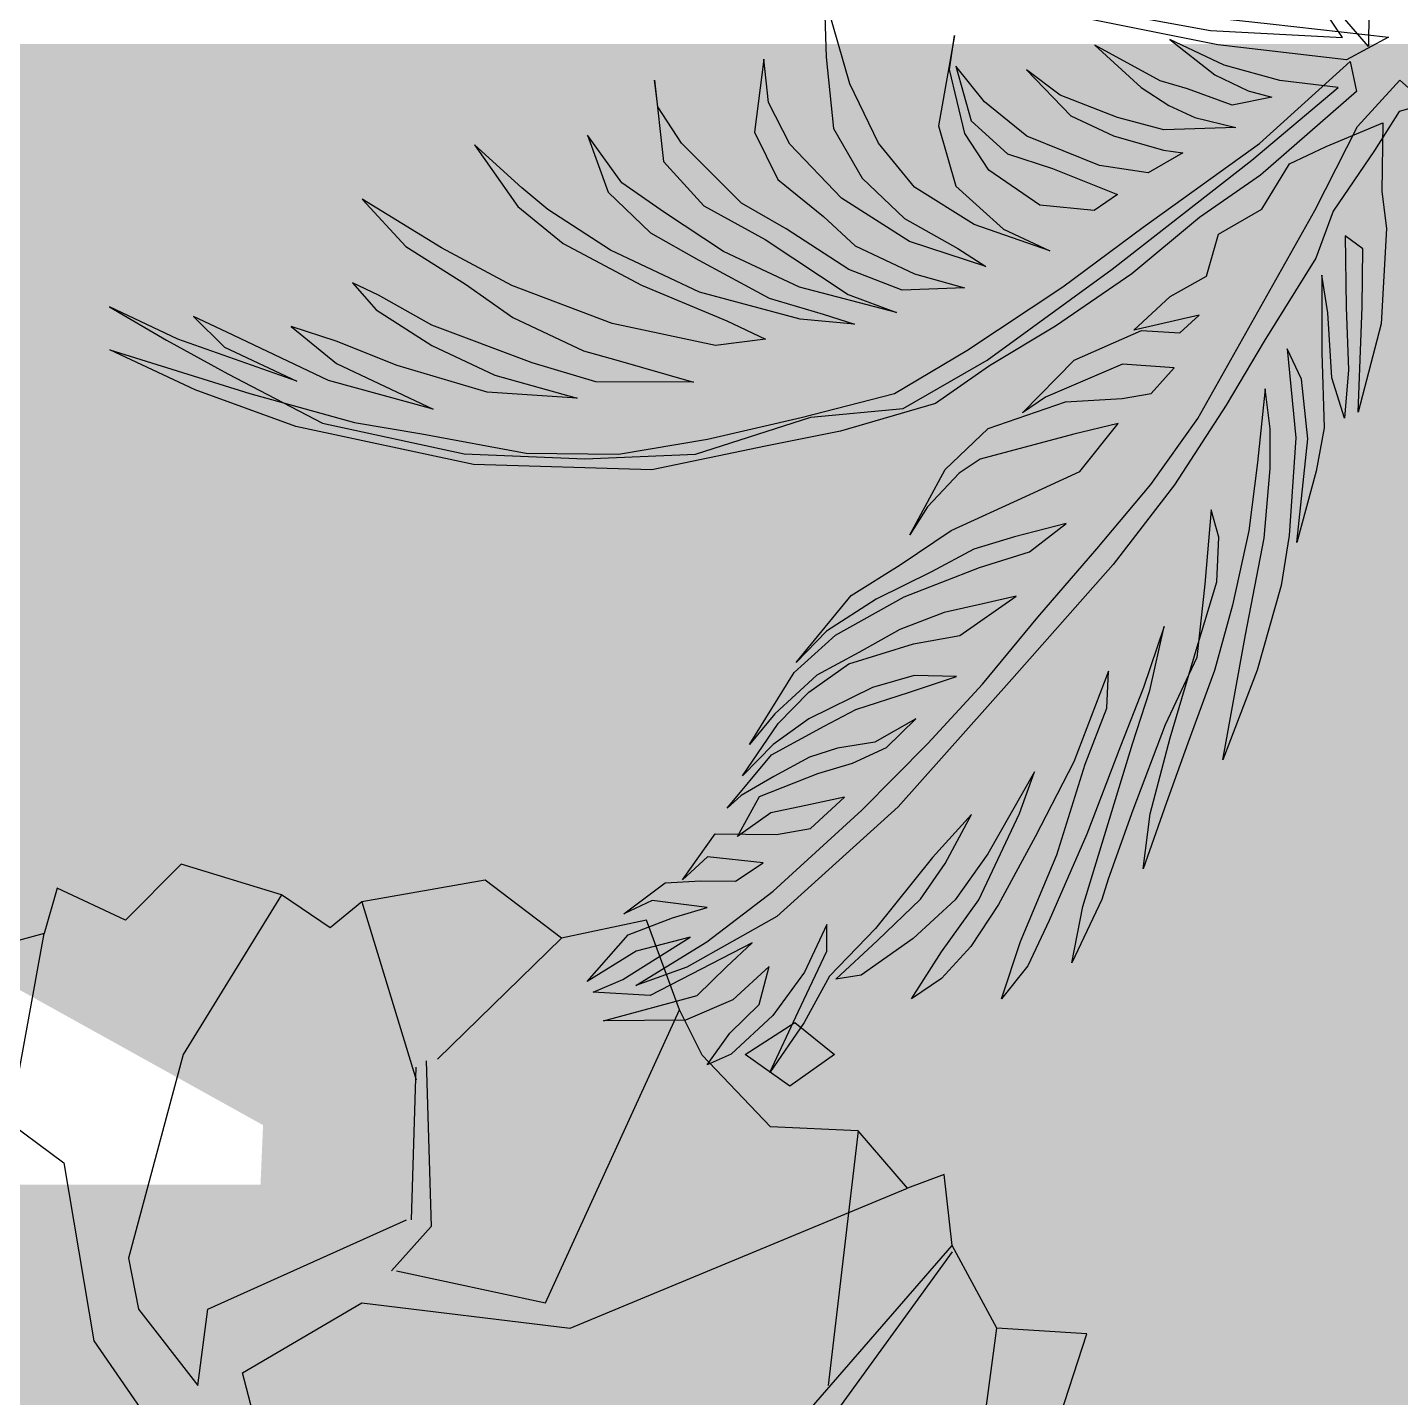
# Model space of a CAD drawing. Header units: millimetres. Extents: x 2508 to 2607, y 837 to 997.
# Drawn here: x 2518.785 to 2520.703, y 885.787 to 887.7 of the extents above; entities that cross this region are included whole.
import ezdxf

# ---------------------------------------------------------------- set-up
doc = ezdxf.new("R2010")
doc.units = ezdxf.units.MM
doc.layers.add('pergolas', color=24, linetype='Continuous')
doc.layers.add('PLANTS', color=94, linetype='Continuous')
doc.layers.add('PISO EST', color=250, linetype='Continuous', lineweight=0)
doc.styles.add('ATTR', font='romans.shx', dxfattribs={"width": 0.8, "height": 192.960186})
pattern_1 = [(230, (5203.12635, 1831.5583), (-0.364369338, 0.03187817), [0.0381, -0.4191]), (175, (5203.12635, 1831.5583), (0.07048565, -0.382113286), [0.03048, -0.33528]), (280.451, (5203.096, 1831.56096), (-0.293885003, -0.350233376), [0.03238, -0.35618]), (226.1842, (5203.12635, 1831.4567), (-0.54215808, 0.084084656), [0.05715, -0.62865]), (276.6356, (5203.08117, 1831.4637), (-0.47480847, -0.49485111), [0.04857, -0.53427]), (171.184, (5203.12635, 1831.4567), (-0.47480921, -0.49485024), [0.04572, -0.50292]), (201, (5203.07555, 1831.4821), (-0.30322976, 0.204531037), [0.0381, -0.4191]), (146, (5203.07555, 1831.4821), (-0.123604057, -0.36837593), [0.03048, -0.33528]), (251.4514, (5203.0503, 1831.49915), (-0.42683298, -0.163845715), [0.03238, -0.35618]), (217.5, (5203.12635, 1831.5583), (-0.0061772065, -0.169110078), [0, -0.331216, 0, -0.34036, 0, -0.33655]), (187.5, (5203.12635, 1831.5583), (-0.133639325, -0.20036115), [0, -0.194056, 0, -0.323596, 0, -0.12827]), (147.5, (5203.23964, 1831.5583), (-0.2711811903, 0.011457488), [0, -0.127, 0, -0.39624, 0, -0.52578]), (137.5, (5203.29044, 1831.5583), (-0.296258363, -0.050852982), [0, -0.1651, 0, -0.263144, 0, -0.37338])]

# ---------------------------------------------------------------- blocks, each defined once
blk = doc.blocks.new('A-19')
at = {"color": 8}
for points in [[(-0.02111, 0.03008), (-0.02177, 0.07708), (-0.01858, 0.10224), (-0.02231, 0.16716), (-0.0379, 0.22756), (-0.03519, 0.15571), (-0.0348, 0.1161), (-0.04675, 0.10724), (-0.04606, 0.15596), (-0.04465, 0.19856), (-0.04737, 0.23169), (-0.05584, 0.20404), (-0.0586, 0.15972), (-0.06266, 0.13415), (-0.06276, 0.18679), (-0.06115, 0.2381), (-0.06656, 0.26781), (-0.0798, 0.3164), (-0.07229, 0.24575), (-0.0767, 0.20495), (-0.08631, 0.18429), (-0.08057, 0.24507), (-0.08513, 0.31174), (-0.09044, 0.3458), (-0.10695, 0.40361), (-0.13035, 0.46462), (-0.1149, 0.37943), (-0.10206, 0.31343), (-0.09793, 0.26592), (-0.09811, 0.23894), (-0.10135, 0.21161), (-0.10672, 0.26177), (-0.11261, 0.30846), (-0.12363, 0.35918), (-0.1361, 0.40384), (-0.1541, 0.45342), (-0.16884, 0.49378), (-0.18477, 0.53896), (-0.17998, 0.50144), (-0.16637, 0.44978), (-0.14778, 0.38758), (-0.13444, 0.34333), (-0.13296, 0.31284), (-0.13818, 0.29425), (-0.14267, 0.34482), (-0.14805, 0.39498), (-0.16962, 0.44072), (-0.19178, 0.4991), (-0.20854, 0.54604), (-0.213, 0.56006), (-0.23333, 0.60316), (-0.22595, 0.56471), (-0.20612, 0.49986), (-0.19195, 0.45385), (-0.18016, 0.41747), (-0.17029, 0.37374), (-0.18456, 0.4154), (-0.20018, 0.45535), (-0.22316, 0.51548), (-0.24879, 0.57437), (-0.26331, 0.60516), (-0.2815, 0.62776), (-0.26847, 0.58874), (-0.24373, 0.52944), (-0.22426, 0.46765), (-0.20947, 0.42945), (-0.20831, 0.40419), (-0.23213, 0.46609), (-0.25837, 0.51716), (-0.28341, 0.56342), (-0.30233, 0.59213), (-0.32228, 0.61391), (-0.34284, 0.62787), (-0.32226, 0.59563), (-0.29697, 0.56025), (-0.26917, 0.50131), (-0.25895, 0.47279), (-0.29073, 0.52878), (-0.31307, 0.56018), (-0.34162, 0.5865), (-0.37715, 0.61168), (-0.3945, 0.61426), (-0.36595, 0.58793), (-0.33657, 0.55985), (-0.31973, 0.53553), (-0.30179, 0.50205), (-0.32852, 0.53138), (-0.36744, 0.5797), (-0.39889, 0.61218), (-0.41601, 0.6439), (-0.43959, 0.67794), (-0.42009, 0.6366), (-0.40059, 0.59525), (-0.40057, 0.57698), (-0.41592, 0.60953), (-0.43743, 0.63917), (-0.46598, 0.6655), (-0.48234, 0.67283), (-0.46674, 0.65116), (-0.44674, 0.63155), (-0.43994, 0.60573), (-0.46465, 0.62848), (-0.49697, 0.64228), (-0.55308, 0.64269), (-0.48908, 0.62556), (-0.46909, 0.60596), (-0.45163, 0.58946), (-0.52128, 0.62543), (-0.56006, 0.62328), (-0.53981, 0.61454), (-0.49392, 0.58565), (-0.53068, 0.59519), (-0.56414, 0.61597), (-0.53616, 0.584), (-0.50597, 0.57244), (-0.4822, 0.56536), (-0.51973, 0.56057), (-0.53909, 0.56971), (-0.51086, 0.54862), (-0.48653, 0.54719), (-0.46303, 0.54752), (-0.44417, 0.53491), (-0.48212, 0.53099), (-0.49916, 0.54661), (-0.47682, 0.51521), (-0.43505, 0.51555), (-0.41164, 0.51154), (-0.38864, 0.49012), (-0.41505, 0.49595), (-0.43886, 0.50085), (-0.46155, 0.51703), (-0.44652, 0.48971), (-0.40685, 0.47401), (-0.38308, 0.46694), (-0.35983, 0.4564), (-0.33983, 0.43679), (-0.36775, 0.45266), (-0.39332, 0.45673), (-0.41233, 0.46282), (-0.43682, 0.476), (-0.45915, 0.48913), (-0.46852, 0.49761), (-0.43847, 0.46125), (-0.40237, 0.44171), (-0.38088, 0.43034), (-0.34416, 0.41862), (-0.31221, 0.40788), (-0.34094, 0.40723), (-0.36947, 0.41529), (-0.41293, 0.43673), (-0.43732, 0.45426), (-0.45815, 0.47562), (-0.43374, 0.43982), (-0.41291, 0.41846), (-0.38551, 0.39912), (-0.34144, 0.38549), (-0.30981, 0.37998), (-0.27127, 0.35299), (-0.29421, 0.3583), (-0.32061, 0.36413), (-0.3508, 0.3757), (-0.37872, 0.39157), (-0.40752, 0.40702), (-0.43606, 0.43335), (-0.45342, 0.45419), (-0.42279, 0.4052), (-0.39465, 0.37975), (-0.34783, 0.35344), (-0.29651, 0.33356), (-0.26239, 0.32277), (-0.23716, 0.30348), (-0.27263, 0.31256), (-0.30028, 0.32103), (-0.32908, 0.33648), (-0.36694, 0.35519), (-0.40081, 0.37685), (-0.42164, 0.39821), (-0.38397, 0.35253), (-0.35051, 0.33175), (-0.3158, 0.30833), (-0.265, 0.28498), (-0.22797, 0.26803), (-0.20175, 0.23523), (-0.23204, 0.24245), (-0.29604, 0.25958), (-0.31018, 0.26904), (-0.33184, 0.29216), (-0.34402, 0.31115), (-0.3198, 0.26665), (-0.29043, 0.23857), (-0.23776, 0.22039), (-0.19909, 0.2182), (-0.17916, 0.2147), (-0.16346, 0.19737), (-0.19876, 0.1947), (-0.25132, 0.21722), (-0.26717, 0.22803), (-0.23189, 0.19198), (-0.1858, 0.17178), (-0.15966, 0.17335), (-0.14645, 0.1613), (-0.19103, 0.17146), (-0.16631, 0.14871), (-0.1414, 0.13465), (-0.13335, 0.10618), (-0.10373, 0.08897), (-0.08486, 0.05808), (-0.05989, 0.0462), (-0.02111, 0.03008), (-0.02111, 0.03008)], [(-0.05168, 0.00598), (-0.09138, 0.00123), (-0.12947, -0.0092), (-0.16642, -0.02663), (-0.13585, -0.00253), (-0.11297, 0.00826), (-0.09677, 0.01267), (-0.12406, 0.01808), (-0.15433, 0.00703), (-0.17317, 0.00137), (-0.21767, -0.02284), (-0.18612, 0.00602), (-0.16713, 0.0182), (-0.14954, 0.0265), (-0.12154, 0.03325), (-0.17067, 0.03481), (-0.20218, 0.0264), (-0.24126, 0.0112), (-0.26428, -0.00611), (-0.23397, 0.02539), (-0.20494, 0.03908), (-0.17078, 0.04874), (-0.15769, 0.05061), (-0.1813, 0.06421), (-0.21448, 0.05931), (-0.26411, 0.03913), (-0.29292, 0.01586), (-0.31263, -0.00848), (-0.3022, 0.02869), (-0.27732, 0.05118), (-0.24663, 0.06136), (-0.20228, 0.07905), (-0.21813, 0.08985), (-0.2552, 0.08635), (-0.29012, 0.06235), (-0.30635, 0.03749), (-0.31692, -0.00621), (-0.31354, -0.02935), (-0.32431, 0.03225), (-0.31249, 0.07331), (-0.28006, 0.10259), (-0.24839, 0.11752), (-0.30014, 0.09957), (-0.34076, 0.07396), (-0.36537, 0.04407), (-0.38501, 0.00362), (-0.39306, -0.02491), (-0.4025, -0.05733), (-0.40109, -0.01472), (-0.39606, 0.03389), (-0.37657, 0.06782), (-0.34766, 0.09543), (-0.31108, 0.11591), (-0.29209, 0.1281), (-0.34426, 0.11102), (-0.39061, 0.08163), (-0.42584, 0.04458), (-0.44041, 0.0162), (-0.4437, -0.01331), (-0.44995, 0.03643), (-0.43398, 0.0687), (-0.40295, 0.09409), (-0.38117, 0.11404), (-0.3407, 0.13313), (-0.30655, 0.14279), (-0.34915, 0.1442), (-0.38558, 0.13024), (-0.42842, 0.10251), (-0.45885, 0.08493), (-0.49981, 0.0441), (-0.51604, 0.01924), (-0.5182, 0.00102), (-0.51214, 0.05657), (-0.48447, 0.08683), (-0.44261, 0.10979), (-0.38606, 0.14722), (-0.35315, 0.15952), (-0.41924, 0.14233), (-0.47114, 0.11785), (-0.51134, 0.09136), (-0.54052, 0.07114), (-0.56389, 0.03861), (-0.54995, 0.07745), (-0.52104, 0.10507), (-0.48797, 0.12389), (-0.43996, 0.14976), (-0.40316, 0.16066), (-0.38168, 0.16757), (-0.41874, 0.16407), (-0.48747, 0.14563), (-0.54817, 0.117), (-0.59101, 0.08927), (-0.60876, 0.07445), (-0.64119, 0.04517), (-0.61151, 0.08713), (-0.58047, 0.11252), (-0.52718, 0.14088), (-0.46875, 0.16521), (-0.44236, 0.17766), (-0.47664, 0.18193), (-0.54703, 0.16701), (-0.61549, 0.14117), (-0.66351, 0.1153), (-0.71778, 0.08217), (-0.68789, 0.11455), (-0.64728, 0.14016), (-0.61499, 0.16291), (-0.56661, 0.18573), (-0.54472, 0.19176), (-0.49172, 0.20707), (-0.55829, 0.20686), (-0.60166, 0.19393), (-0.67013, 0.16809), (-0.70671, 0.14761), (-0.7243, 0.13932), (-0.70822, 0.15765), (-0.67025, 0.18202), (-0.62714, 0.20235), (-0.57109, 0.21803), (-0.63253, 0.21378), (-0.69386, 0.19561), (-0.73557, 0.17917), (-0.76626, 0.16899), (-0.73522, 0.19439), (-0.69828, 0.21181), (-0.66925, 0.2255), (-0.74062, 0.20582), (-0.81011, 0.17304), (-0.83298, 0.16226), (-0.81162, 0.18309), (-0.76236, 0.20632), (-0.84351, 0.17773), (-0.89013, 0.15574), (-0.85132, 0.17834), (-0.80946, 0.20131), (-0.74473, 0.23507), (-0.6481, 0.25591), (-0.56579, 0.25924), (-0.49016, 0.2562), (-0.41155, 0.23091), (-0.3486, 0.22511), (-0.29106, 0.19203), (-0.2059, 0.13004), (-0.11058, 0.05563), (-0.05168, 0.00598), (-0.05168, 0.00598)], [(-0.04854, -0.02803), (-0.07196, -0.06273)], [(-0.19027, -0.04218), (-0.13872, -0.03292), (-0.04854, -0.02803), (-0.04854, -0.02803)]]:
    blk.add_lwpolyline(points, dxfattribs=at)
at = {"color": 1}
for points in [[(-0.1021, 0.17899), (-0.12807, 0.22266), (-0.16337, 0.27699), (-0.20519, 0.33146), (-0.27432, 0.40962), (-0.35194, 0.49668), (-0.43463, 0.57167), (-0.49606, 0.60614), (-0.53101, 0.61869), (-0.48253, 0.58887), (-0.4372, 0.55433), (-0.37669, 0.49899), (-0.33161, 0.45357), (-0.29425, 0.41313), (-0.25658, 0.36745), (-0.21632, 0.32084), (-0.17947, 0.27692), (-0.14744, 0.23181), (-0.06759, 0.08988), (-0.03845, 0.03265), (-0.00959, 0.0011), (0.00862, 0.01721), (-0.00997, 0.02243), (-0.02677, 0.04892), (-0.05496, 0.09046), (-0.06685, 0.1225), (-0.1021, 0.17899), (-0.1021, 0.17899)], [(-0.039, 0.00874), (-0.10469, 0.06593), (-0.14623, 0.09473), (-0.19234, 0.13321), (-0.2446, 0.16878), (-0.28966, 0.19591), (-0.32649, 0.22156), (-0.39132, 0.24045), (-0.44243, 0.25076), (-0.51994, 0.26689), (-0.64184, 0.26316), (-0.76296, 0.23723), (-0.83184, 0.21226), (-0.8899, 0.18488), (-0.79436, 0.21489), (-0.72299, 0.23457), (-0.67713, 0.24222), (-0.60591, 0.25538), (-0.54281, 0.25611), (-0.48213, 0.24601), (-0.41808, 0.23106), (-0.35449, 0.2148), (-0.30513, 0.18539), (-0.23956, 0.14212), (-0.1848, 0.10127), (-0.10519, 0.04419), (-0.04338, -0.01161), (-0.039, 0.00874), (-0.039, 0.00874)], [(-0.04602, -0.01286), (-0.13371, -0.02303), (-0.24866, -0.04606), (-0.36464, -0.07603), (-0.51064, -0.12446), (-0.60357, -0.17367), (-0.7053, -0.22703), (-0.76195, -0.2688), (-0.79966, -0.30057), (-0.83835, -0.3371), (-0.78713, -0.30433), (-0.71496, -0.24986), (-0.66369, -0.21493), (-0.56164, -0.1668), (-0.49386, -0.13268), (-0.383, -0.09867), (-0.30154, -0.07531), (-0.17774, -0.04595), (-0.09792, -0.03734), (-0.01722, -0.02831), (-0.04602, -0.01286), (-0.04602, -0.01286)], [(-0.03067, -0.04541), (-0.031, -0.0219), (-0.06498, -0.06159)]]:
    blk.add_lwpolyline(points, dxfattribs=at)
blk = doc.blocks.new('TREE_DECIDUOUS_10_PLAN')
for p, q in [((-28.95, 1482.375), (-210.9, 1187.3)), ((119.225, 1469.45), (220.075, 1140.275)), ((-531.825, 1058), (-467.65, 1410.65)), ((259.05, 1178.5), (488.275, 1401.85)), ((458.5, 728.85), (706.075, 1269.6)), ((-797.75, 1257.825), (-430.975, 987.475)), ((-210.9, 1187.3), (-311.75, 811.125)), ((238.425, 1175.55), (247.6, 869.9)), ((210.9, 881.675), (220.075, 1163.8)), ((1036.175, 1046.25), (981.15, 576.025)), ((-430.975, 987.475), (-375.95, 658.3)), ((504.35, 681.825), (1127.875, 940.45)), ((-165.05, 717.075), (201.75, 881.675)), ((247.6, 869.9), (174.225, 787.625)), ((586.875, 117.55), (1210.4, 834.65)), ((1210.4, 822.9), (706.075, 129.3)), ((-311.75, 811.125), (-293.425, 717.075)), ((183.4, 787.625), (458.5, 728.85)), ((-293.425, 717.075), (-183.375, 576.025)), ((-183.375, 576.025), (-165.05, 717.075)), ((-100.85, 599.525), (119.225, 728.85)), ((119.225, 728.85), (504.35, 681.825)), ((1256.25, 411.45), (1292.925, 681.825)), ((-375.95, 658.3), (-155.875, 340.9)), ((55.025, 0), (-100.85, 599.525))]:
    blk.add_line(p, q)
blk.add_lwpolyline([(1401.825, 495.2), (1459.125, 671.525), (1292.925, 681.825), (1210.4, 834.65), (1195.5, 965.425), (1127.875, 940.45), (1036.175, 1046.25), (874.55, 1053.6), (748.475, 1185.825), (706.075, 1269.6), (645.325, 1435.65), (488.275, 1401.85), (347.3, 1509.125), (119.225, 1469.45), (60.75, 1420.95), (-28.95, 1482.375), (-214.325, 1538.5), (-317.475, 1435.65), (-443.575, 1494.425), (-467.65, 1410.65), (-592.575, 1376.85)])
blk.add_lwpolyline([(827.575, 1187.3), (919.275, 1246.075), (992.625, 1187.3), (910.1, 1128.525)], close=True)
at = {"style": 'ATTR', "width": 0.8, "flags": 9}
blk.add_attdef('ESTCODE', (0, -3614.494), '', height=65.792, dxfattribs=at)

msp = doc.modelspace()

# ---------------------------------------------------------------- hatches: boundary and pattern name
at = {"layer": 'PISO EST', "lineweight": 0}
h = msp.add_hatch(dxfattribs=at)
h.set_pattern_fill('AR-CONC', color=256, scale=0.002, style=0)
h.set_pattern_definition(pattern_1)
edge = h.paths.add_edge_path()
edge.add_arc((2515.9799, 883.0004), 2.2078, -180, 180)
h.paths.add_polyline_path([(2518.6756, 881.0854), (2519.2033, 881.9562), (2519.3836, 882.4036), (2518.1311, 883.701), (2518.1311, 886.0841), (2519.1482, 886.0841)])
h.paths.add_polyline_path([(2522.0095, 889.5555), (2521.0882, 889.5555), (2521.0882, 883.6948), (2522.0095, 883.6948)])
h = msp.add_hatch(dxfattribs=at)
h.set_pattern_fill('AR-CONC', color=256, scale=0.002, style=0)
h.set_pattern_definition(pattern_1)
h.paths.add_polyline_path([(2521.5552, 883.6264), (2519.7311, 882.3033), (2518.1007, 883.6264), (2518.1007, 887.677), (2521.5552, 887.677)])
h.paths.add_polyline_path([(2518.9121, 881.4201), (2515.5303, 882.0144), (2515.5303, 886.1674), (2517.3022, 887.1733), (2519.1143, 886.1674)])
h.paths.add_polyline_path([(2518.3501, 879.5703), (2513.5913, 880.1958), (2513.5913, 882.1591), (2517.8318, 882.1591), (2518.9121, 881.4201)])

# ---------------------------------------------------------------- linework, layer by layer
at = {"layer": 'PISO EST', "color": 251}
for centre, radius, start, end in [((2523.2572, 878.9067), 10.8335, 96.61338, 179.66829), ((2523.2572, 878.9067), 10.8335, 96.61338, 179.66829), ((2523.2776, 878.869), 10.7533, 96.77222, 179.46486), ((2523.2776, 878.869), 10.7533, 96.77222, 173.30294)]:
    msp.add_arc(centre, radius, start, end, dxfattribs=at)

# ---------------------------------------------------------------- block references
at = {"layer": 'pergolas', "xscale": -2.046488804899269, "yscale": 2.046488804899269, "zscale": 2.046488804899269, "rotation": 180}
msp.add_blockref('A-19', (2520.7216, 887.6284), dxfattribs=at)
at = {"layer": 'PLANTS', "xscale": 0.000756, "yscale": 0.000756, "zscale": 0.000756}
msp.add_blockref('TREE_DECIDUOUS_10_PLAN', (2519.162, 885.3684), dxfattribs=at)

doc.saveas('drawing.dxf')
